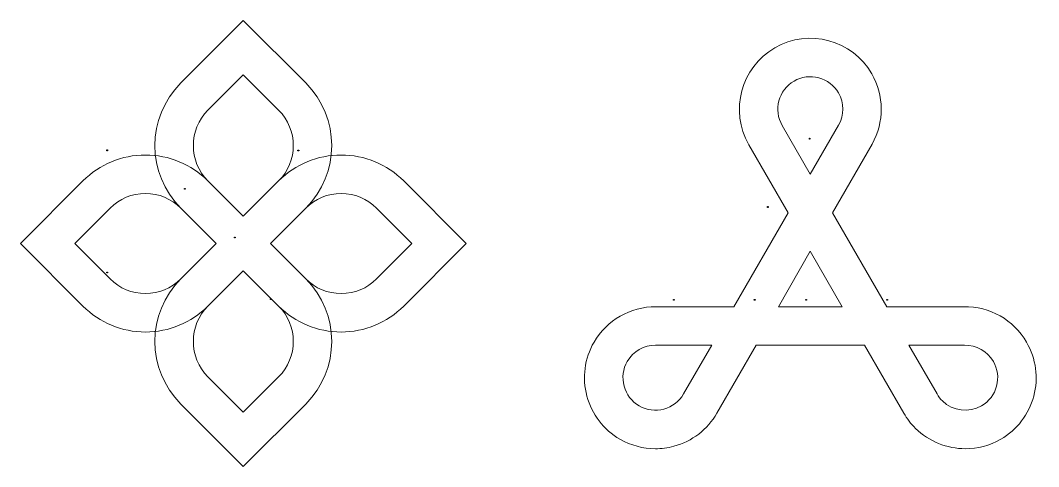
# Model space of a CAD drawing. Header units: millimetres. Extents: x -230 to 239, y -168 to 169.
# Drawn here: x -230.2 to 45.6, y -168.4 to -47.6 of the extents above; entities that cross this region are included whole.
import ezdxf

# ---------------------------------------------------------------- set-up
doc = ezdxf.new("R2010")
doc.units = ezdxf.units.MM
doc.header["$MEASUREMENT"] = 0
doc.header["$XCLIPFRAME"] = 0
doc.layers.add('Katman 1', color=7, linetype='Continuous')
picture_1 = doc.add_image_def('image9.bmp', size_in_pixel=(968, 968))
picture_2 = doc.add_image_def('image10.bmp', size_in_pixel=(968, 968))
picture_3 = doc.add_image_def('image11.bmp', size_in_pixel=(1241, 1035))
picture_4 = doc.add_image_def('image12.bmp', size_in_pixel=(1242, 1036))
picture_5 = doc.add_image_def('image13.bmp', size_in_pixel=(1242, 1036))
picture_6 = doc.add_image_def('image14.bmp', size_in_pixel=(1036, 1242))
picture_7 = doc.add_image_def('image57.bmp', size_in_pixel=(810, 1357))
picture_8 = doc.add_image_def('image58.bmp', size_in_pixel=(810, 1359))
picture_9 = doc.add_image_def('image59.bmp', size_in_pixel=(1132, 755))
picture_10 = doc.add_image_def('image60.bmp', size_in_pixel=(1132, 755))
picture_11 = doc.add_image_def('image61.bmp', size_in_pixel=(1132, 755))
picture_12 = doc.add_image_def('image62.bmp', size_in_pixel=(1132, 755))

msp = doc.modelspace()

# ---------------------------------------------------------------- linework, layer by layer
at = {"layer": 'Katman 1', "color": 250, "lineweight": 9}
for points, knots in [([(-162.48, -108), (-162.48, -108), (-152.91, -98.42), (-152.91, -98.42), (-152.91, -98.42), (-143.57, -89.09), (-143.57, -73.89), (-152.91, -64.56), (-152.91, -64.56), (-152.91, -64.56), (-169.84, -47.62), (-169.84, -47.62), (-169.84, -47.62), (-169.84, -47.62), (-186.78, -64.56), (-186.78, -64.56), (-186.78, -64.56), (-196.12, -73.89), (-196.12, -89.09), (-186.78, -98.42), (-186.78, -98.42), (-186.78, -98.42), (-177.21, -108), (-177.21, -108), (-177.21, -108), (-177.21, -108), (-186.78, -117.57), (-186.78, -117.57), (-186.78, -117.57), (-196.12, -126.91), (-196.12, -142.1), (-186.78, -151.44), (-186.78, -151.44), (-186.78, -151.44), (-169.84, -168.37), (-169.84, -168.37), (-169.84, -168.37), (-169.84, -168.37), (-152.91, -151.44), (-152.91, -151.44), (-152.91, -151.44), (-143.57, -142.1), (-143.57, -126.91), (-152.91, -117.57), (-152.91, -117.57), (-152.91, -117.57), (-162.48, -108), (-162.48, -108)], [0, 0, 0, 0, 0.076923, 0.076923, 0.076923, 0.076923, 0.153846, 0.153846, 0.153846, 0.153846, 0.230769, 0.230769, 0.230769, 0.230769, 0.307692, 0.307692, 0.307692, 0.307692, 0.384615, 0.384615, 0.384615, 0.384615, 0.461538, 0.461538, 0.461538, 0.461538, 0.538462, 0.538462, 0.538462, 0.538462, 0.615385, 0.615385, 0.615385, 0.615385, 0.692308, 0.692308, 0.692308, 0.692308, 0.769231, 0.769231, 0.769231, 0.769231, 0.846154, 0.846154, 0.846154, 0.846154, 1, 1, 1, 1]), ([(42.3, -134.72), (38.81, -128.66), (32.27, -124.95), (25.29, -125.11), (25.29, -125.11), (25.29, -125.11), (4.41, -125.1), (4.41, -125.1), (4.41, -125.1), (4.41, -125.1), (-10.27, -99.68), (-10.27, -99.68), (-10.27, -99.68), (-10.27, -99.68), (0.47, -81.08), (0.47, -81.08), (0.47, -81.08), (3.78, -75.2), (3.73, -67.91), (0.36, -62.06), (0.36, -62.06), (-4.94, -52.89), (-16.71, -49.73), (-25.89, -55.03), (-25.89, -55.03), (-35.06, -60.33), (-38.22, -72.1), (-32.92, -81.28), (-32.92, -81.28), (-32.92, -81.28), (-22.29, -99.68), (-22.29, -99.68), (-22.29, -99.68), (-22.29, -99.68), (-36.97, -125.1), (-36.97, -125.1), (-36.97, -125.1), (-36.97, -125.1), (-58.12, -125.1), (-58.12, -125.1), (-58.12, -125.1), (-58.12, -125.1), (-58.12, -125.1), (-58.12, -125.1), (-58.12, -125.1), (-64.99, -125.08), (-71.42, -128.75), (-74.86, -134.71), (-74.86, -134.71), (-77.43, -139.15), (-78.11, -144.33), (-76.78, -149.29), (-76.78, -149.29), (-75.45, -154.24), (-72.27, -158.39), (-67.83, -160.95), (-67.83, -160.95), (-64.87, -162.66), (-61.58, -163.53), (-58.25, -163.53), (-58.25, -163.53), (-56.58, -163.53), (-54.9, -163.31), (-53.25, -162.87), (-53.25, -162.87), (-48.29, -161.54), (-44.15, -158.36), (-41.58, -153.92), (-41.58, -153.92), (-41.58, -153.92), (-30.96, -135.51), (-30.96, -135.51), (-30.96, -135.51), (-30.96, -135.51), (-1.6, -135.51), (-1.6, -135.51), (-1.6, -135.51), (-1.6, -135.51), (9.03, -153.93), (9.03, -153.93), (9.03, -153.93), (9.9, -155.44), (10.96, -156.81), (12.19, -158.02), (12.19, -158.02), (15.87, -161.64), (20.75, -163.52), (25.68, -163.52), (25.68, -163.52), (28.97, -163.52), (32.29, -162.69), (35.27, -160.96), (35.27, -160.96), (39.72, -158.4), (42.9, -154.25), (44.22, -149.29), (44.22, -149.29), (45.55, -144.34), (44.87, -139.16), (42.3, -134.72)], [0, 0, 0, 0, 0.038462, 0.038462, 0.038462, 0.038462, 0.076923, 0.076923, 0.076923, 0.076923, 0.115385, 0.115385, 0.115385, 0.115385, 0.153846, 0.153846, 0.153846, 0.153846, 0.192308, 0.192308, 0.192308, 0.192308, 0.230769, 0.230769, 0.230769, 0.230769, 0.269231, 0.269231, 0.269231, 0.269231, 0.307692, 0.307692, 0.307692, 0.307692, 0.346154, 0.346154, 0.346154, 0.346154, 0.384615, 0.384615, 0.384615, 0.384615, 0.423077, 0.423077, 0.423077, 0.423077, 0.461538, 0.461538, 0.461538, 0.461538, 0.5, 0.5, 0.5, 0.5, 0.538462, 0.538462, 0.538462, 0.538462, 0.576923, 0.576923, 0.576923, 0.576923, 0.615385, 0.615385, 0.615385, 0.615385, 0.653846, 0.653846, 0.653846, 0.653846, 0.692308, 0.692308, 0.692308, 0.692308, 0.730769, 0.730769, 0.730769, 0.730769, 0.769231, 0.769231, 0.769231, 0.769231, 0.807692, 0.807692, 0.807692, 0.807692, 0.846154, 0.846154, 0.846154, 0.846154, 0.884615, 0.884615, 0.884615, 0.884615, 0.923077, 0.923077, 0.923077, 0.923077, 1, 1, 1, 1]), ([(-179.42, -91.06), (-179.42, -91.06), (-179.42, -91.06), (-179.42, -91.06), (-179.42, -91.06), (-184.69, -85.78), (-184.69, -77.2), (-179.42, -71.92), (-179.42, -71.92), (-179.42, -71.92), (-169.84, -62.35), (-169.84, -62.35), (-169.84, -62.35), (-169.84, -62.35), (-160.27, -71.92), (-160.27, -71.92), (-160.27, -71.92), (-154.99, -77.2), (-154.99, -85.78), (-160.27, -91.06), (-160.27, -91.06), (-160.27, -91.06), (-169.84, -100.63), (-169.84, -100.63), (-169.84, -100.63), (-169.84, -100.63), (-179.42, -91.06), (-179.42, -91.06)], [0, 0, 0, 0, 0.125, 0.125, 0.125, 0.125, 0.25, 0.25, 0.25, 0.25, 0.375, 0.375, 0.375, 0.375, 0.5, 0.5, 0.5, 0.5, 0.625, 0.625, 0.625, 0.625, 0.75, 0.75, 0.75, 0.75, 1, 1, 1, 1]), ([(-23.9, -76.07), (-23.9, -76.07), (-23.9, -76.07), (-23.9, -76.07), (-23.9, -76.07), (-26.33, -71.87), (-24.88, -66.48), (-20.68, -64.05), (-20.68, -64.05), (-18.64, -62.87), (-16.27, -62.56), (-14, -63.17), (-14, -63.17), (-11.73, -63.78), (-9.83, -65.23), (-8.66, -67.27), (-8.66, -67.27), (-7.09, -69.99), (-7.07, -73.25), (-8.61, -75.99), (-8.61, -75.99), (-8.61, -75.99), (-16.28, -89.27), (-16.28, -89.27), (-16.28, -89.27), (-16.28, -89.27), (-23.9, -76.07), (-23.9, -76.07)], [0, 0, 0, 0, 0.125, 0.125, 0.125, 0.125, 0.25, 0.25, 0.25, 0.25, 0.375, 0.375, 0.375, 0.375, 0.5, 0.5, 0.5, 0.5, 0.625, 0.625, 0.625, 0.625, 0.75, 0.75, 0.75, 0.75, 1, 1, 1, 1]), ([(-126.4, -91.06), (-130.92, -86.54), (-136.94, -84.05), (-143.34, -84.05), (-143.34, -84.05), (-149.74, -84.05), (-155.75, -86.54), (-160.27, -91.06), (-160.27, -91.06), (-160.27, -91.06), (-169.84, -100.63), (-169.84, -100.63), (-169.84, -100.63), (-169.84, -100.63), (-179.42, -91.06), (-179.42, -91.06), (-179.42, -91.06), (-183.94, -86.54), (-189.95, -84.05), (-196.35, -84.05), (-196.35, -84.05), (-202.75, -84.05), (-208.76, -86.54), (-213.28, -91.06), (-213.28, -91.06), (-213.28, -91.06), (-230.22, -108), (-230.22, -108), (-230.22, -108), (-230.22, -108), (-213.28, -124.93), (-213.28, -124.93), (-213.28, -124.93), (-208.76, -129.46), (-202.75, -131.95), (-196.35, -131.95), (-196.35, -131.95), (-189.95, -131.95), (-183.94, -129.46), (-179.42, -124.93), (-179.42, -124.93), (-179.42, -124.93), (-169.84, -115.36), (-169.84, -115.36), (-169.84, -115.36), (-169.84, -115.36), (-160.27, -124.93), (-160.27, -124.93), (-160.27, -124.93), (-155.75, -129.46), (-149.73, -131.95), (-143.34, -131.95), (-143.34, -131.95), (-136.94, -131.95), (-130.92, -129.46), (-126.4, -124.93), (-126.4, -124.93), (-126.4, -124.93), (-109.47, -108), (-109.47, -108), (-109.47, -108), (-109.47, -108), (-126.4, -91.06), (-126.4, -91.06)], [0, 0, 0, 0, 0.058824, 0.058824, 0.058824, 0.058824, 0.117647, 0.117647, 0.117647, 0.117647, 0.176471, 0.176471, 0.176471, 0.176471, 0.235294, 0.235294, 0.235294, 0.235294, 0.294118, 0.294118, 0.294118, 0.294118, 0.352941, 0.352941, 0.352941, 0.352941, 0.411765, 0.411765, 0.411765, 0.411765, 0.470588, 0.470588, 0.470588, 0.470588, 0.529412, 0.529412, 0.529412, 0.529412, 0.588235, 0.588235, 0.588235, 0.588235, 0.647059, 0.647059, 0.647059, 0.647059, 0.705882, 0.705882, 0.705882, 0.705882, 0.764706, 0.764706, 0.764706, 0.764706, 0.823529, 0.823529, 0.823529, 0.823529, 0.882353, 0.882353, 0.882353, 0.882353, 1, 1, 1, 1]), ([(-186.78, -117.57), (-186.78, -117.57), (-186.78, -117.57), (-186.78, -117.57), (-186.78, -117.57), (-189.34, -120.13), (-192.74, -121.54), (-196.35, -121.54), (-196.35, -121.54), (-199.97, -121.54), (-203.37, -120.13), (-205.92, -117.57), (-205.92, -117.57), (-205.92, -117.57), (-215.49, -108), (-215.49, -108), (-215.49, -108), (-215.49, -108), (-205.92, -98.43), (-205.92, -98.43), (-205.92, -98.43), (-203.37, -95.87), (-199.97, -94.46), (-196.35, -94.46), (-196.35, -94.46), (-192.73, -94.46), (-189.33, -95.87), (-186.78, -98.42), (-186.78, -98.42), (-186.78, -98.42), (-177.21, -108), (-177.21, -108), (-177.21, -108), (-177.21, -108), (-186.78, -117.57), (-186.78, -117.57)], [0, 0, 0, 0, 0.1, 0.1, 0.1, 0.1, 0.2, 0.2, 0.2, 0.2, 0.3, 0.3, 0.3, 0.3, 0.4, 0.4, 0.4, 0.4, 0.5, 0.5, 0.5, 0.5, 0.6, 0.6, 0.6, 0.6, 0.7, 0.7, 0.7, 0.7, 0.8, 0.8, 0.8, 0.8, 1, 1, 1, 1]), ([(-133.76, -117.57), (-133.76, -117.57), (-133.76, -117.57), (-133.76, -117.57), (-133.76, -117.57), (-136.32, -120.13), (-139.72, -121.54), (-143.34, -121.54), (-143.34, -121.54), (-146.95, -121.54), (-150.35, -120.13), (-152.91, -117.57), (-152.91, -117.57), (-152.91, -117.57), (-162.48, -108), (-162.48, -108), (-162.48, -108), (-162.48, -108), (-152.91, -98.42), (-152.91, -98.42), (-152.91, -98.42), (-150.35, -95.87), (-146.95, -94.46), (-143.34, -94.46), (-143.34, -94.46), (-139.72, -94.46), (-136.32, -95.87), (-133.76, -98.43), (-133.76, -98.43), (-133.76, -98.43), (-124.19, -108), (-124.19, -108), (-124.19, -108), (-124.19, -108), (-133.76, -117.57), (-133.76, -117.57)], [0, 0, 0, 0, 0.1, 0.1, 0.1, 0.1, 0.2, 0.2, 0.2, 0.2, 0.3, 0.3, 0.3, 0.3, 0.4, 0.4, 0.4, 0.4, 0.5, 0.5, 0.5, 0.5, 0.6, 0.6, 0.6, 0.6, 0.7, 0.7, 0.7, 0.7, 0.8, 0.8, 0.8, 0.8, 1, 1, 1, 1]), ([(-24.94, -125.1), (-24.94, -125.1), (-24.94, -125.1), (-24.94, -125.1), (-24.94, -125.1), (-24.94, -125.1), (-16.28, -110.1), (-16.28, -110.1), (-16.28, -110.1), (-16.28, -110.1), (-7.62, -125.1), (-7.62, -125.1), (-7.62, -125.1), (-7.62, -125.1), (-24.94, -125.1), (-24.94, -125.1)], [0, 0, 0, 0, 0.2, 0.2, 0.2, 0.2, 0.4, 0.4, 0.4, 0.4, 0.6, 0.6, 0.6, 0.6, 1, 1, 1, 1]), ([(-160.27, -144.08), (-160.27, -144.08), (-160.27, -144.08), (-160.27, -144.08), (-160.27, -144.08), (-160.27, -144.08), (-169.84, -153.65), (-169.84, -153.65), (-169.84, -153.65), (-169.84, -153.65), (-179.42, -144.08), (-179.42, -144.08), (-179.42, -144.08), (-184.69, -138.8), (-184.69, -130.21), (-179.42, -124.93), (-179.42, -124.93), (-179.42, -124.93), (-169.84, -115.36), (-169.84, -115.36), (-169.84, -115.36), (-169.84, -115.36), (-160.27, -124.93), (-160.27, -124.93), (-160.27, -124.93), (-154.99, -130.21), (-154.99, -138.8), (-160.27, -144.08)], [0, 0, 0, 0, 0.125, 0.125, 0.125, 0.125, 0.25, 0.25, 0.25, 0.25, 0.375, 0.375, 0.375, 0.375, 0.5, 0.5, 0.5, 0.5, 0.625, 0.625, 0.625, 0.625, 0.75, 0.75, 0.75, 0.75, 1, 1, 1, 1]), ([(-50.6, -148.71), (-50.6, -148.71), (-50.6, -148.71), (-50.6, -148.71), (-50.6, -148.71), (-51.78, -150.75), (-53.67, -152.2), (-55.94, -152.81), (-55.94, -152.81), (-58.22, -153.42), (-60.59, -153.11), (-62.62, -151.93), (-62.62, -151.93), (-64.66, -150.76), (-66.11, -148.86), (-66.72, -146.59), (-66.72, -146.59), (-67.33, -144.32), (-67.02, -141.95), (-65.84, -139.91), (-65.84, -139.91), (-64.27, -137.19), (-61.35, -135.51), (-58.21, -135.51), (-58.21, -135.51), (-58.21, -135.51), (-58.18, -135.51), (-58.18, -135.51), (-58.18, -135.51), (-58.18, -135.51), (-58.18, -135.51), (-58.18, -135.51), (-58.18, -135.51), (-58.18, -135.51), (-42.98, -135.51), (-42.98, -135.51), (-42.98, -135.51), (-42.98, -135.51), (-50.6, -148.71), (-50.6, -148.71)], [0, 0, 0, 0, 0.090909, 0.090909, 0.090909, 0.090909, 0.181818, 0.181818, 0.181818, 0.181818, 0.272727, 0.272727, 0.272727, 0.272727, 0.363636, 0.363636, 0.363636, 0.363636, 0.454545, 0.454545, 0.454545, 0.454545, 0.545455, 0.545455, 0.545455, 0.545455, 0.636364, 0.636364, 0.636364, 0.636364, 0.727273, 0.727273, 0.727273, 0.727273, 0.818182, 0.818182, 0.818182, 0.818182, 1, 1, 1, 1]), ([(34.17, -146.6), (34.17, -146.6), (34.17, -146.6), (34.17, -146.6), (34.17, -146.6), (33.56, -148.87), (32.1, -150.77), (30.07, -151.94), (30.07, -151.94), (26.65, -153.92), (22.3, -153.36), (19.5, -150.6), (19.5, -150.6), (18.93, -150.05), (18.45, -149.42), (18.05, -148.72), (18.05, -148.72), (18.05, -148.72), (10.42, -135.51), (10.42, -135.51), (10.42, -135.51), (10.42, -135.51), (25.49, -135.51), (25.49, -135.51), (25.49, -135.51), (25.49, -135.51), (25.49, -135.52), (25.49, -135.52), (25.49, -135.52), (28.67, -135.46), (31.68, -137.15), (33.29, -139.92), (33.29, -139.92), (34.46, -141.96), (34.77, -144.33), (34.17, -146.6)], [0, 0, 0, 0, 0.1, 0.1, 0.1, 0.1, 0.2, 0.2, 0.2, 0.2, 0.3, 0.3, 0.3, 0.3, 0.4, 0.4, 0.4, 0.4, 0.5, 0.5, 0.5, 0.5, 0.6, 0.6, 0.6, 0.6, 0.7, 0.7, 0.7, 0.7, 0.8, 0.8, 0.8, 0.8, 1, 1, 1, 1])]:
    msp.add_open_spline(points, degree=3, knots=knots, dxfattribs=at)

# ---------------------------------------------------------------- pictures from other files: only their frames are drawn
at = {"layer": 'Katman 1', "color": 250}
image = msp.add_image(picture_8, insert=(-16.32, -99.76), size_in_units=(11.25, 18.88), dxfattribs=at)
image.set_boundary_path([(-16.3, -99.8), (-5, -80.9)])
image.dxf.flags = 3
image = msp.add_image(picture_5, insert=(-204.01, -98.44), size_in_units=(17.25, 14.39), dxfattribs=at)
image.set_boundary_path([(-204, -98.4), (-186.8, -84)])
image.dxf.flags = 3
image = msp.add_image(picture_3, insert=(-152.92, -98.44), size_in_units=(17.24, 14.38), dxfattribs=at)
image.set_boundary_path([(-152.9, -98.4), (-135.7, -84)])
image.dxf.flags = 3
image = msp.add_image(picture_1, insert=(-183.24, -108.05), size_in_units=(13.44, 13.44), dxfattribs=at)
image.set_boundary_path([(-183.2, -108), (-169.8, -94.6)])
image.dxf.flags = 3
image = msp.add_image(picture_7, insert=(-27.5, -118.49), size_in_units=(11.25, 18.85), dxfattribs=at)
image.set_boundary_path([(-27.5, -118.5), (-16.2, -99.6)])
image.dxf.flags = 3
image = msp.add_image(picture_2, insert=(-169.9, -121.4), size_in_units=(13.44, 13.44), dxfattribs=at)
image.set_boundary_path([(-169.9, -121.4), (-156.4, -108)])
image.dxf.flags = 3
image = msp.add_image(picture_4, insert=(-204.01, -131.94), size_in_units=(17.25, 14.39), dxfattribs=at)
image.set_boundary_path([(-204, -132), (-186.8, -117.5)])
image.dxf.flags = 3
image = msp.add_image(picture_6, insert=(-160.29, -142.17), size_in_units=(14.39, 17.25), dxfattribs=at)
image.set_boundary_path([(-160.3, -142.2), (-145.9, -124.9)])
image.dxf.flags = 3
image = msp.add_image(picture_11, insert=(-52.65, -135.53), size_in_units=(15.72, 10.49), dxfattribs=at)
image.set_boundary_path([(-52.7, -135.5), (-36.9, -125)])
image.dxf.flags = 3
image = msp.add_image(picture_12, insert=(-31.03, -135.53), size_in_units=(15.72, 10.49), dxfattribs=at)
image.set_boundary_path([(-31, -135.5), (-15.3, -125)])
image.dxf.flags = 3
image = msp.add_image(picture_10, insert=(-17.28, -135.53), size_in_units=(15.72, 10.49), dxfattribs=at)
image.set_boundary_path([(-17.3, -135.5), (-1.5, -125)])
image.dxf.flags = 3
image = msp.add_image(picture_9, insert=(4.34, -135.53), size_in_units=(15.72, 10.49), dxfattribs=at)
image.set_boundary_path([(4.3, -135.5), (20, -125)])
image.dxf.flags = 3

doc.saveas('drawing.dxf')
